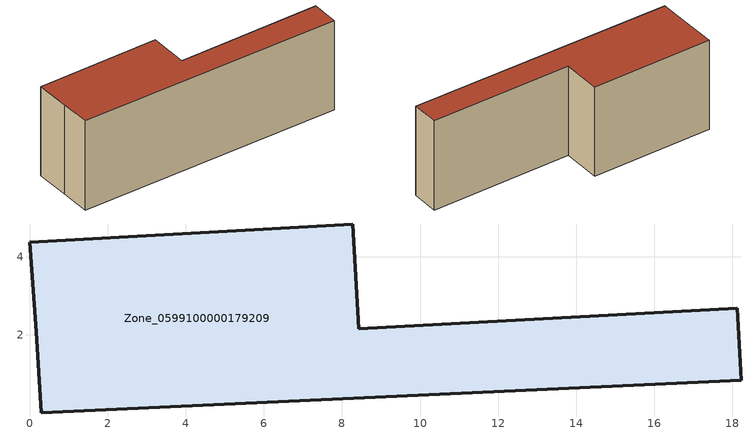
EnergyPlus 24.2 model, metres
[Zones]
Zone_0599100000179209
 floor ground (C_G): 18.22,0.83 0.3,0 0.17,2.08 0,4.37 8.28,4.83 8.43,2.16 18.12,2.68 z0
 wall outside (C_F): 18.22,0.83 18.12,2.68 8.43,2.16 8.28,4.83 0,4.37 0.17,2.08 0.3,0 18.22,0.83 z0:6.38
 roof outside (C_R): 0.3,0 18.22,0.83 18.12,2.68 8.43,2.16 8.28,4.83 0,4.37 0.17,2.08 z6.38
[BUILDING]
Pand.0599100000179209: North Axis=0; Terrain=City; Loads Convergence Tolerance Value=0.04; Temperature Convergence Tolerance Value=0.4; Solar Distribution=FullExterior; Maximum Number of Warmup Days=25; Minimum Number of Warmup Days=1
[Site:Location]
Rotterdam.The.Hague.AP_ZH_NLD Design_Conditions: Latitude=51.96; Longitude=4.45; Time Zone=1; Elevation=-4.5
[SITE:GROUNDTEMPERATURE:BUILDINGSURFACE]
18, 18, 18, 18, 18, 18, 18, 18, 18, 18, 18, 18
[MATERIAL] Thermal Absorptance=0.9; Solar Absorptance=0.7; Visible Absorptance=0.7
Name | Roughness | Thickness | Conductivity | Density | Specific Heat
G.TC.1946 | MediumSmooth | 0.15 | 1 | 540 | 1210
F.TC.1946 | Rough | 0.3 | 0.857143 | 1920 | 840
R.TC.1946 | MediumRough | 0.2 | 0.909091 | 1500 | 1000
[CONSTRUCTION]
C_G: G.TC.1946
C_F: F.TC.1946
C_R: R.TC.1946
[ZONE]
Zone_0599100000179209: Type=1; Multiplier=1; Ceiling Height=Autocalculate; Volume=Autocalculate; Floor Area=autocalculate; Part of Total Floor Area=Yes
[ZONEINFILTRATION:DESIGNFLOWRATE]
Infil_Zone_0599100000179209: Zone or ZoneList or Space or SpaceList=Zone_0599100000179209; Schedule=AlwaysOn; Design Flow Rate Calculation Method=Flow/Area; Flow Rate per Floor Area=0.003; Constant Term Coefficient=1; Temperature Term Coefficient=0; Velocity Term Coefficient=0; Velocity Squared Term Coefficient=0
[HVACTEMPLATE:ZONE:IDEALLOADSAIRSYSTEM]
Zone_0599100000179209: Maximum Heating Supply Air Temperature=50; Minimum Cooling Supply Air Temperature=13; Maximum Heating Supply Air Humidity Ratio=0.0156; Minimum Cooling Supply Air Humidity Ratio=0.0077; Heating Limit=NoLimit; Cooling Limit=NoLimit; Dehumidification Control Type=ConstantSensibleHeatRatio; Cooling Sensible Heat Ratio=0.7; Dehumidification Setpoint=60; Humidification Control Type=None; Humidification Setpoint=30; Outdoor Air Method=None; Outdoor Air Flow Rate per Person=0.00944; Outdoor Air Flow Rate per Zone Floor Area=0; Outdoor Air Flow Rate per Zone=0; Demand Controlled Ventilation Type=None; Outdoor Air Economizer Type=NoEconomizer; Heat Recovery Type=None; Sensible Heat Recovery Effectiveness=0.7; Latent Heat Recovery Effectiveness=0.65
[ZONECONTROL:THERMOSTAT]
ThermostatControl_Zone_0599100000179209: Zone or ZoneList=Zone_0599100000179209; Control Type Schedule=DualSetpointControlType; Control 1=Thermostat_Zone_0599100000179209; Temperature Difference Between Cutout And Setpoint=0
[THERMOSTATSETPOINT:DUALSETPOINT]
Thermostat_Zone_0599100000179209: Heating Setpoint Temperature Schedule=HeatingSetpoint_Zone_0599100000179209; Cooling Setpoint Temperature Schedule=CoolingSetpoint_Zone_0599100000179209
[SCHEDULE:COMPACT]
HeatingSetpoint_Zone_0599100000179209: Through: 12/31, For: AllDays, Until: 24:00, 21
CoolingSetpoint_Zone_0599100000179209: Through: 12/31, For: AllDays, Until: 24:00, 24
DualSetpointControlType: Through: 12/31, For: AllDays, Until: 24:00, 4
AlwaysOn: Through: 12/31, For: AllDays, Until: 24:00, 1
